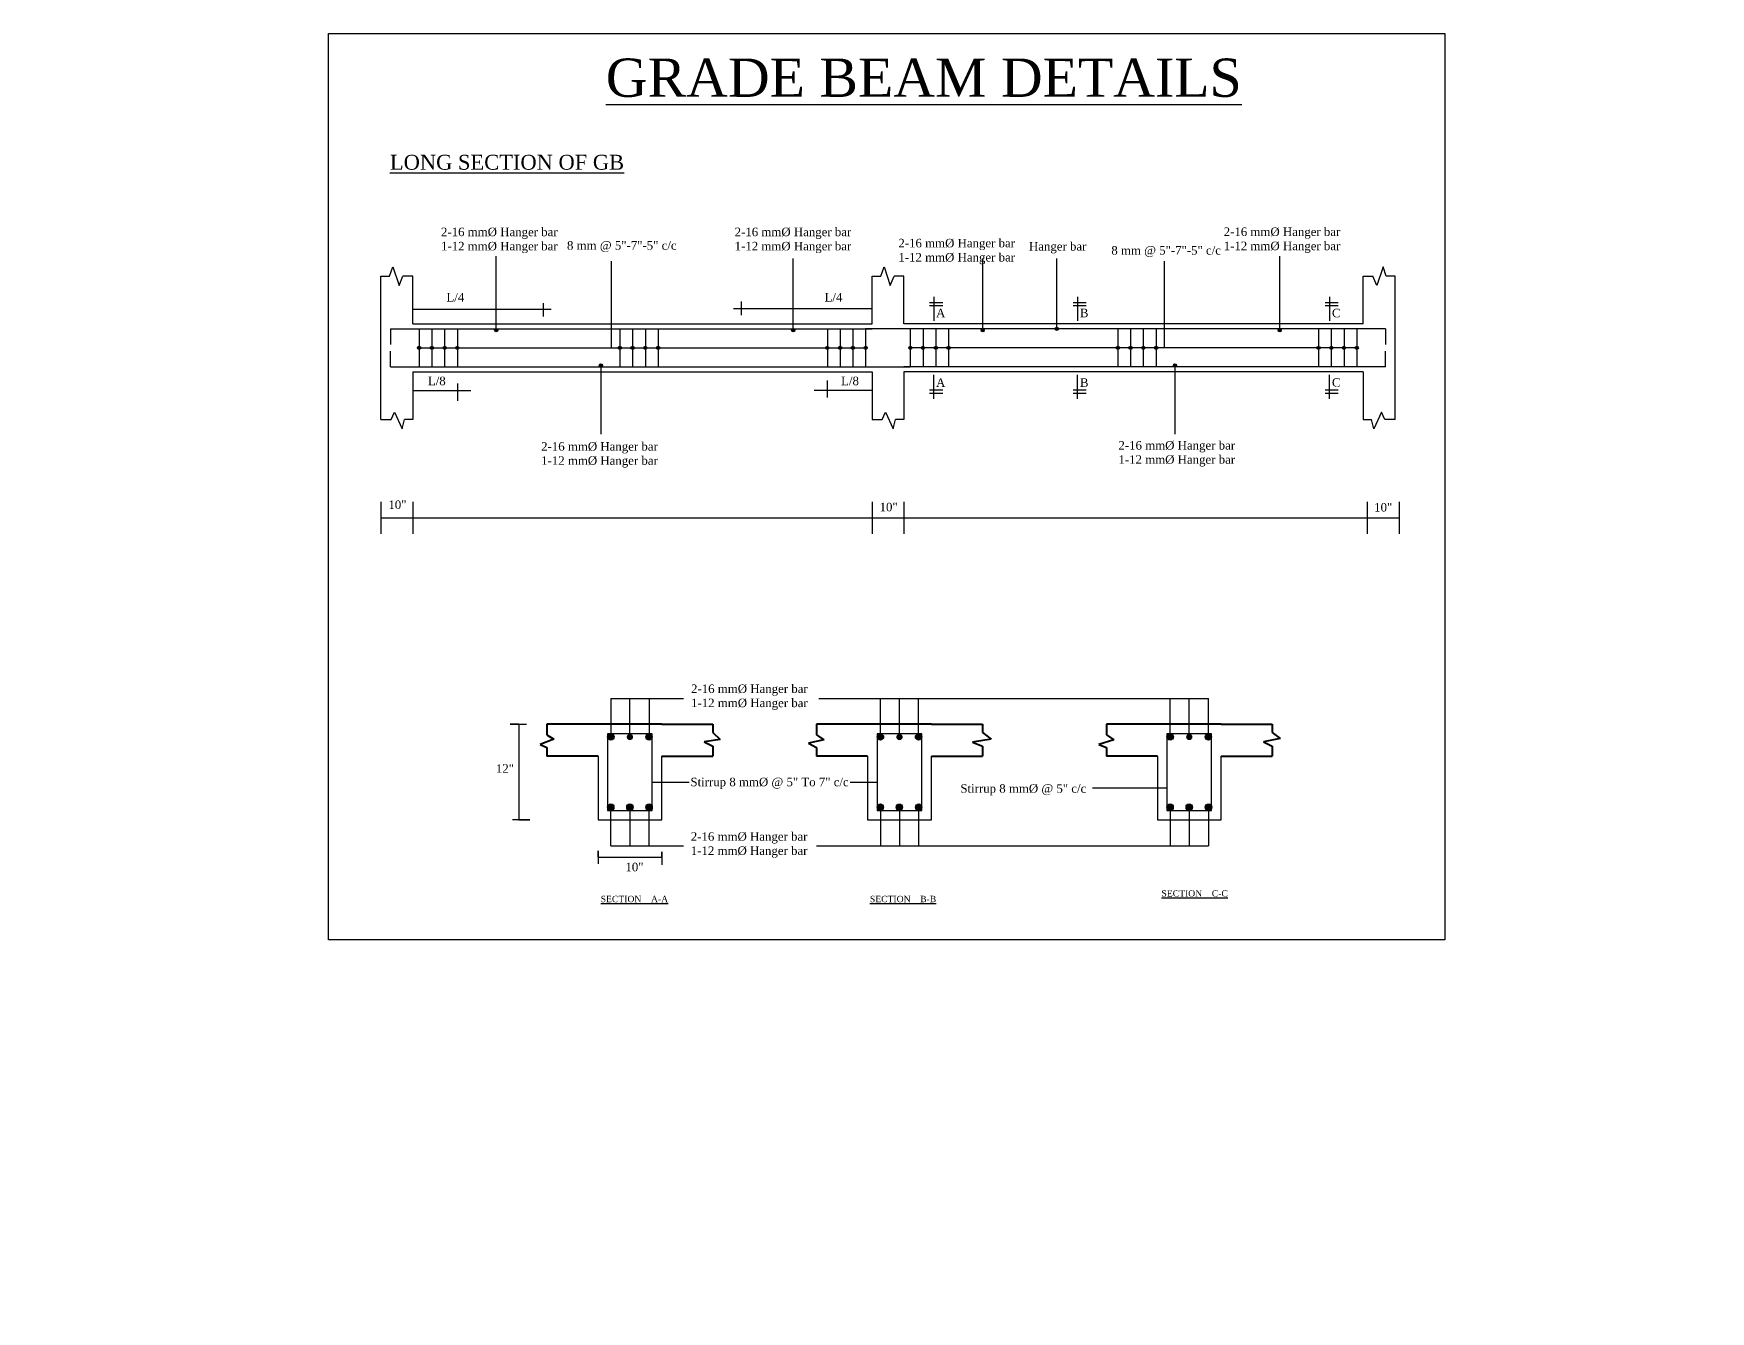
# Model space of a CAD drawing. Header units: inches. Extents: x -5597760 to 21122418, y -37133 to 23298423.
# Drawn here: x 2774 to 3563, y -23316 to -22715 of the extents above; entities that cross this region are included whole.
import ezdxf

# ---------------------------------------------------------------- set-up
doc = ezdxf.new("R2010")
doc.units = ezdxf.units.IN
doc.header["$MEASUREMENT"] = 0
doc.styles.add('RS6', font='times.ttf')
doc.styles.get("Standard").update_dxf_attribs({"font": 'times.ttf', "height": 8})
doc.dimstyles.get("Standard").update_dxf_attribs({"dimtxt": 7, "dimasz": 6, "dimexe": 5, "dimexo": 4, "dimgap": 0.09, "dimtad": 0, "dimtih": 1, "dimtoh": 1, "dimdec": 0, "dimzin": 0, "dimdsep": 46, "dimlunit": 3, "dimtxsty": 'Standard', "dimcen": 0.09, "dimadec": 0, "dimazin": 0, "dimtfac": 1, "dimtdec": 0, "dimtofl": 0, "dimtmove": 0, "dimatfit": 3, "dimfxl": 3, "dimfxlon": 1, "dimtolj": 1, "dimtzin": 0, "dimarcsym": 0})

# ---------------------------------------------------------------- blocks, each defined once
blk = doc.blocks.new('*D1113')
at = {"color": 0, "lineweight": -2, "transparency": 16777216}
for p, q in [((4422.86, -23154.5), (4430.86, -23154.5)), ((4425.86, -23160.5), (4425.86, -23231.05)), ((4425.86, -23309.92), (4425.86, -23239.37)), ((4425.86, -23315.92), (4430.86, -23315.92))]:
    blk.add_line(p, q, dxfattribs=at)
at = {"color": 0, "transparency": 16777216}
for points in [[(4424.86, -23160.5), (4426.86, -23160.5), (4425.86, -23154.5)], [(4424.86, -23309.92), (4426.86, -23309.92), (4425.86, -23315.92)]]:
    blk.add_solid(points, dxfattribs=at)
at = {"layer": 'Defpoints', "color": 0, "transparency": 16777216}
for p in [(2774.35, -23154.5), (4425.86, -23154.5), (4425.86, -23315.92)]:
    blk.add_point(p, dxfattribs=at)
at = {"color": 0, "transparency": 16777216, "insert": (4425.86, -23235.21), "char_height": 8, "attachment_point": 5}
blk.add_mtext('\\A1;13\'-5"', dxfattribs=at)

msp = doc.modelspace()

# ---------------------------------------------------------------- hatches: boundary and pattern name
h = msp.add_hatch(color=256)
h.dxf.hatch_style = 1
h.paths.add_polyline_path([(2992.71, -22854.61, 1), (2991.21, -22854.61, 1)])
h = msp.add_hatch(color=256)
h.dxf.hatch_style = 1
h.paths.add_polyline_path([(3132.37, -22854.65, 1), (3130.87, -22854.65, 1)])
h = msp.add_hatch(color=256)
h.dxf.hatch_style = 1
h.paths.add_polyline_path([(3221.49, -22854.65, 1), (3219.99, -22854.65, 1)])
h = msp.add_hatch(color=256)
h.dxf.hatch_style = 1
h.paths.add_polyline_path([(3256.32, -22853.98, 1), (3254.82, -22853.98, 1)])
h = msp.add_hatch(color=256)
h.dxf.hatch_style = 1
h.paths.add_polyline_path([(3361.15, -22854.65, 1), (3359.65, -22854.65, 1)])
h = msp.add_hatch(color=256)
h.dxf.hatch_style = 1
h.paths.add_polyline_path([(2956.43, -22862.9, 1), (2954.93, -22862.9, 1)])
h = msp.add_hatch(color=256)
h.dxf.hatch_style = 1
h.paths.add_polyline_path([(2962.43, -22862.9, 1), (2960.93, -22862.9, 1)])
h = msp.add_hatch(color=256)
h.dxf.hatch_style = 1
h.paths.add_polyline_path([(2968.43, -22862.9, 1), (2966.93, -22862.9, 1)])
h = msp.add_hatch(color=256)
h.dxf.hatch_style = 1
h.paths.add_polyline_path([(2974.43, -22862.9, 1), (2972.93, -22862.9, 1)])
h = msp.add_hatch(color=256)
h.dxf.hatch_style = 1
h.paths.add_polyline_path([(3050.83, -22862.9, 1), (3049.33, -22862.9, 1)])
h = msp.add_hatch(color=256)
h.dxf.hatch_style = 1
h.paths.add_polyline_path([(3056.83, -22862.9, 1), (3055.33, -22862.9, 1)])
h = msp.add_hatch(color=256)
h.dxf.hatch_style = 1
h.paths.add_polyline_path([(3062.83, -22862.9, 1), (3061.33, -22862.9, 1)])
h = msp.add_hatch(color=256)
h.dxf.hatch_style = 1
h.paths.add_polyline_path([(3068.83, -22862.9, 1), (3067.33, -22862.9, 1)])
h = msp.add_hatch(color=256)
h.dxf.hatch_style = 1
h.paths.add_polyline_path([(3148.43, -22862.9, 1), (3146.93, -22862.9, 1)])
h = msp.add_hatch(color=256)
h.dxf.hatch_style = 1
h.paths.add_polyline_path([(3154.43, -22862.9, 1), (3152.93, -22862.9, 1)])
h = msp.add_hatch(color=256)
h.dxf.hatch_style = 1
h.paths.add_polyline_path([(3160.43, -22862.9, 1), (3158.93, -22862.9, 1)])
h = msp.add_hatch(color=256)
h.dxf.hatch_style = 1
h.paths.add_polyline_path([(3166.43, -22862.9, 1), (3164.93, -22862.9, 1)])
h = msp.add_hatch(color=256)
h.dxf.hatch_style = 1
h.paths.add_polyline_path([(3187.43, -22862.9, 1), (3185.93, -22862.9, 1)])
h = msp.add_hatch(color=256)
h.dxf.hatch_style = 1
h.paths.add_polyline_path([(3193.43, -22862.9, 1), (3191.93, -22862.9, 1)])
h = msp.add_hatch(color=256)
h.dxf.hatch_style = 1
h.paths.add_polyline_path([(3199.43, -22862.9, 1), (3197.93, -22862.9, 1)])
h = msp.add_hatch(color=256)
h.dxf.hatch_style = 1
h.paths.add_polyline_path([(3205.43, -22862.9, 1), (3203.93, -22862.9, 1)])
h = msp.add_hatch(color=256)
h.dxf.hatch_style = 1
h.paths.add_polyline_path([(3285.03, -22862.9, 1), (3283.53, -22862.9, 1)])
h = msp.add_hatch(color=256)
h.dxf.hatch_style = 1
h.paths.add_polyline_path([(3291.03, -22862.9, 1), (3289.53, -22862.9, 1)])
h = msp.add_hatch(color=256)
h.dxf.hatch_style = 1
h.paths.add_polyline_path([(3297.03, -22862.9, 1), (3295.53, -22862.9, 1)])
h = msp.add_hatch(color=256)
h.dxf.hatch_style = 1
h.paths.add_polyline_path([(3303.03, -22862.9, 1), (3301.53, -22862.9, 1)])
h = msp.add_hatch(color=256)
h.dxf.hatch_style = 1
h.paths.add_polyline_path([(3379.43, -22862.9, 1), (3377.93, -22862.9, 1)])
h = msp.add_hatch(color=256)
h.dxf.hatch_style = 1
h.paths.add_polyline_path([(3385.43, -22862.9, 1), (3383.93, -22862.9, 1)])
h = msp.add_hatch(color=256)
h.dxf.hatch_style = 1
h.paths.add_polyline_path([(3391.43, -22862.9, 1), (3389.93, -22862.9, 1)])
h = msp.add_hatch(color=256)
h.dxf.hatch_style = 1
h.paths.add_polyline_path([(3397.43, -22862.9, 1), (3395.93, -22862.9, 1)])
h = msp.add_hatch(color=256)
h.dxf.hatch_style = 1
h.paths.add_polyline_path([(3041.94, -22871.15, 1), (3040.44, -22871.15, 1)])
h = msp.add_hatch(color=256)
h.dxf.hatch_style = 1
h.paths.add_polyline_path([(3311.91, -22871.15, 1), (3310.41, -22871.15, 1)])
h = msp.add_hatch(color=1)
h.dxf.hatch_style = 1
h.paths.add_polyline_path([(3047.34, -23045.86, 1), (3044.34, -23045.86, 1)])
h = msp.add_hatch(color=1)
h.dxf.hatch_style = 1
h.paths.add_polyline_path([(3056.32, -23045.86, 1), (3053.32, -23045.86, 1)])
h = msp.add_hatch(color=1)
h.dxf.hatch_style = 1
h.paths.add_polyline_path([(3065.31, -23045.86, 1), (3062.31, -23045.86, 1)])
h = msp.add_hatch(color=1)
h.dxf.hatch_style = 1
h.paths.add_polyline_path([(3174.13, -23045.86, 1), (3171.13, -23045.86, 1)])
h = msp.add_hatch(color=1)
h.dxf.hatch_style = 1
h.paths.add_polyline_path([(3183.11, -23045.86, 1), (3180.11, -23045.86, 1)])
h = msp.add_hatch(color=1)
h.dxf.hatch_style = 1
h.paths.add_polyline_path([(3192.09, -23045.86, 1), (3189.09, -23045.86, 1)])
h = msp.add_hatch(color=1)
h.dxf.hatch_style = 1
h.paths.add_polyline_path([(3310.41, -23045.86, 1), (3307.41, -23045.86, 1)])
h = msp.add_hatch(color=1)
h.dxf.hatch_style = 1
h.paths.add_polyline_path([(3319.39, -23045.86, 1), (3316.39, -23045.86, 1)])
h = msp.add_hatch(color=1)
h.dxf.hatch_style = 1
h.paths.add_polyline_path([(3328.37, -23045.86, 1), (3325.37, -23045.86, 1)])
h = msp.add_hatch(color=1)
h.dxf.hatch_style = 1
h.paths.add_polyline_path([(3047.32, -23078.85, 1), (3044.32, -23078.85, 1)])
h = msp.add_hatch(color=1)
h.dxf.hatch_style = 1
h.paths.add_polyline_path([(3056.31, -23078.85, 1), (3053.31, -23078.85, 1)])
h = msp.add_hatch(color=1)
h.dxf.hatch_style = 1
h.paths.add_polyline_path([(3065.35, -23078.85, 1), (3062.35, -23078.85, 1)])
h = msp.add_hatch(color=1)
h.dxf.hatch_style = 1
h.paths.add_polyline_path([(3174.11, -23078.85, 1), (3171.11, -23078.85, 1)])
h = msp.add_hatch(color=1)
h.dxf.hatch_style = 1
h.paths.add_polyline_path([(3183.1, -23078.86, 1), (3180.1, -23078.86, 1)])
h = msp.add_hatch(color=1)
h.dxf.hatch_style = 1
h.paths.add_polyline_path([(3192.13, -23078.85, 1), (3189.13, -23078.85, 1)])
h = msp.add_hatch(color=1)
h.dxf.hatch_style = 1
h.paths.add_polyline_path([(3310.39, -23078.85, 1), (3307.39, -23078.85, 1)])
h = msp.add_hatch(color=1)
h.dxf.hatch_style = 1
h.paths.add_polyline_path([(3319.37, -23078.85, 1), (3316.37, -23078.85, 1)])
h = msp.add_hatch(color=1)
h.dxf.hatch_style = 1
h.paths.add_polyline_path([(3328.42, -23078.85, 1), (3325.42, -23078.85, 1)])

# ---------------------------------------------------------------- linework, layer by layer
at = {"color": 5}
for p, q in [((2991.96, -22855.4), (2991.96, -22819.74)), ((3046.11, -22862.9), (3046.11, -22822.15)), ((3131.62, -22855.4), (3131.62, -22820.89)), ((3220.74, -22855.4), (3220.74, -22820.89)), ((3255.57, -22853.9), (3255.57, -22820.89)), ((3306.25, -22862.9), (3306.25, -22822.15)), ((3360.4, -22855.4), (3360.4, -22819.74)), ((2937.68, -22896.65), (2937.68, -22829.15)), ((2937.68, -22829.15), (2941.83, -22829.15)), ((2941.83, -22829.15), (2943.34, -22824.84)), ((2943.34, -22824.84), (2946.29, -22833.57)), ((2946.29, -22833.57), (2948.1, -22829.15)), ((2952.68, -22829.15), (2948.1, -22829.15)), ((2952.68, -22851.65), (2952.68, -22829.15)), ((3168.68, -22851.65), (3168.68, -22829.15)), ((3168.68, -22829.15), (3172.83, -22829.15)), ((3172.83, -22829.15), (3174.34, -22824.84)), ((3174.34, -22824.84), (3177.29, -22833.57)), ((3177.29, -22833.57), (3179.1, -22829.15)), ((3183.68, -22829.15), (3179.1, -22829.15)), ((3183.68, -22851.65), (3183.68, -22829.15)), ((3399.68, -22851.65), (3399.68, -22829.15)), ((3399.68, -22829.15), (3404.25, -22829.15)), ((3406.06, -22833.57), (3404.25, -22829.15)), ((3409.01, -22824.84), (3406.06, -22833.57)), ((3410.53, -22829.15), (3409.01, -22824.84)), ((3414.68, -22829.15), (3410.53, -22829.15)), ((3414.68, -22896.65), (3414.68, -22829.15)), ((3197.83, -22838.93), (3197.83, -22850.22)), ((3265.32, -22838.93), (3265.32, -22850.22)), ((3383.83, -22838.93), (3383.83, -22850.22)), ((2952.68, -22844.77), (3017.82, -22844.77)), ((3014.18, -22848.21), (3014.18, -22841.86)), ((3168.68, -22844.6), (3103.53, -22844.6)), ((3107.18, -22841.17), (3107.18, -22847.52)), ((3195.78, -22841.56), (3201.92, -22841.56)), ((3195.78, -22843.06), (3201.92, -22843.06)), ((3263.27, -22841.56), (3269.41, -22841.56)), ((3263.27, -22843.06), (3269.41, -22843.06)), ((3381.78, -22841.56), (3387.92, -22841.56)), ((3381.78, -22843.06), (3387.92, -22843.06)), ((2952.68, -22851.65), (3168.68, -22851.65)), ((3399.68, -22851.65), (3183.68, -22851.65)), ((2955.68, -22862.9), (3165.68, -22862.9)), ((3396.68, -22862.9), (3186.68, -22862.9)), ((3041.19, -22870.4), (3041.19, -22903.43)), ((3311.16, -22870.4), (3311.16, -22903.43)), ((2952.68, -22874.15), (3168.68, -22874.15)), ((2952.68, -22874.15), (2952.68, -22896.65)), ((3147.68, -22886.32), (3147.68, -22878.2)), ((3168.68, -22874.15), (3168.68, -22896.65)), ((3399.68, -22874.15), (3183.68, -22874.15)), ((3183.68, -22874.15), (3183.68, -22896.65)), ((3197.83, -22886.86), (3197.83, -22875.57)), ((3265.32, -22886.86), (3265.32, -22875.57)), ((3383.83, -22886.86), (3383.83, -22875.57)), ((3399.68, -22874.15), (3399.68, -22896.65)), ((2952.68, -22883.03), (2979.96, -22883.03)), ((2973.68, -22879.75), (2973.68, -22887.86)), ((3168.68, -22883.03), (3141.4, -22883.03)), ((3195.78, -22882.73), (3201.92, -22882.73)), ((3195.78, -22884.23), (3201.92, -22884.23)), ((3263.27, -22882.73), (3269.41, -22882.73)), ((3263.27, -22884.23), (3269.41, -22884.23)), ((3381.78, -22882.73), (3387.92, -22882.73)), ((3381.78, -22884.23), (3387.92, -22884.23)), ((2942.51, -22896.65), (2944.08, -22893.1)), ((2944.08, -22893.1), (2947.69, -22900.96)), ((3173.51, -22896.65), (3175.08, -22893.1)), ((3175.08, -22893.1), (3178.69, -22900.96)), ((3408.27, -22893.1), (3404.66, -22900.96)), ((3409.84, -22896.65), (3408.27, -22893.1)), ((2937.68, -22896.65), (2942.51, -22896.65)), ((2947.69, -22900.96), (2948.8, -22896.65)), ((2952.68, -22896.65), (2948.8, -22896.65)), ((3168.68, -22896.65), (3173.51, -22896.65)), ((3178.69, -22900.96), (3179.8, -22896.65)), ((3183.68, -22896.65), (3179.8, -22896.65)), ((3399.68, -22896.65), (3403.55, -22896.65)), ((3404.66, -22900.96), (3403.55, -22896.65)), ((3414.68, -22896.65), (3409.84, -22896.65)), ((2937.68, -22935.34), (2937.68, -22950.34)), ((2952.68, -22935.34), (2952.68, -22950.34)), ((3168.68, -22935.34), (3168.68, -22950.34)), ((3183.68, -22935.34), (3183.68, -22950.34)), ((3401.62, -22935.34), (3401.62, -22950.34)), ((3416.62, -22935.34), (3416.62, -22950.34)), ((2937.68, -22942.84), (3416.62, -22942.84)), ((3045.84, -23027.71), (3045.84, -23045.86)), ((3045.84, -23027.71), (3063.81, -23027.71)), ((3054.82, -23046.16), (3054.82, -23027.71)), ((3063.81, -23027.71), (3063.81, -23045.86)), ((3063.81, -23027.71), (3079.96, -23027.71)), ((3143.68, -23027.71), (3326.87, -23027.71)), ((3172.63, -23045.86), (3172.63, -23027.71)), ((3181.61, -23046.16), (3181.61, -23027.71)), ((3190.59, -23045.86), (3190.59, -23027.71)), ((3308.91, -23045.86), (3308.91, -23027.71)), ((3317.89, -23045.66), (3317.89, -23027.71)), ((3326.87, -23045.86), (3326.87, -23027.71)), ((3002.56, -23039.86), (2998.58, -23039.86)), ((2998.58, -23039.86), (3006.13, -23039.86)), ((3002.56, -23039.86), (3002.56, -23084.86)), ((3065.32, -23067.03), (3082.76, -23067.03)), ((3158.42, -23067.03), (3171.11, -23067.03)), ((3307.39, -23069.87), (3272.43, -23069.87)), ((3045.84, -23097), (3045.84, -23078.86)), ((3054.81, -23078.85), (3054.82, -23097)), ((3063.81, -23097), (3063.81, -23078.86)), ((3172.63, -23078.86), (3172.63, -23097)), ((3181.55, -23078.86), (3181.55, -23097)), ((3190.59, -23078.86), (3190.59, -23097)), ((3308.91, -23078.86), (3308.91, -23097)), ((3317.87, -23078.85), (3317.87, -23097)), ((3326.87, -23078.86), (3326.87, -23097)), ((3007.78, -23084.86), (2999.54, -23084.86)), ((3002.56, -23084.86), (3007.78, -23084.86)), ((3039.82, -23102.42), (3039.82, -23099.4)), ((3039.82, -23099.4), (3039.82, -23105.44)), ((3045.84, -23097), (3063.81, -23097)), ((3063.81, -23097), (3080.09, -23097)), ((3142.5, -23097), (3326.87, -23097)), ((3039.82, -23102.42), (3069.82, -23102.42)), ((3069.82, -23102.42), (3069.82, -23099.81)), ((3069.82, -23099.81), (3069.82, -23105.99))]:
    msp.add_line(p, q, dxfattribs=at)
at = {"color": 1}
for p, q in [((2942.18, -22853.9), (3168.68, -22853.9)), ((2942.18, -22853.9), (2942.18, -22861.4)), ((2955.68, -22853.9), (2955.68, -22871.9)), ((2961.68, -22853.9), (2961.68, -22871.9)), ((2967.68, -22853.9), (2967.68, -22871.9)), ((2973.68, -22853.9), (2973.68, -22871.9)), ((3050.08, -22853.9), (3050.08, -22871.9)), ((3056.08, -22853.9), (3056.08, -22871.9)), ((3062.08, -22853.9), (3062.08, -22871.9)), ((3068.08, -22853.9), (3068.08, -22871.9)), ((3147.68, -22853.9), (3147.68, -22871.9)), ((3153.68, -22853.9), (3153.68, -22871.9)), ((3159.68, -22853.9), (3159.68, -22871.9)), ((3165.68, -22853.9), (3165.68, -22871.9)), ((3410.18, -22853.9), (3165.68, -22853.9)), ((3186.68, -22853.9), (3186.68, -22871.9)), ((3192.68, -22853.9), (3192.68, -22871.9)), ((3198.68, -22853.9), (3198.68, -22871.9)), ((3204.68, -22853.9), (3204.68, -22871.9)), ((3284.28, -22853.9), (3284.28, -22871.9)), ((3290.28, -22853.9), (3290.28, -22871.9)), ((3296.28, -22853.9), (3296.28, -22871.9)), ((3302.28, -22853.9), (3302.28, -22871.9)), ((3378.68, -22853.9), (3378.68, -22871.9)), ((3384.68, -22853.9), (3384.68, -22871.9)), ((3390.68, -22853.9), (3390.68, -22871.9)), ((3396.68, -22853.9), (3396.68, -22871.9)), ((3410.18, -22853.9), (3410.18, -22861.4)), ((2942.18, -22871.9), (2942.18, -22864.4)), ((3410.18, -22871.9), (3410.18, -22864.4)), ((2942.18, -22871.9), (3186.68, -22871.9)), ((3410.18, -22871.9), (3183.68, -22871.9))]:
    msp.add_line(p, q, dxfattribs=at)
at = {"color": 5, "lineweight": 40}
for p, q in [((3069.82, -23039.86), (3015.82, -23039.86)), ((3015.82, -23039.86), (3015.82, -23044.9)), ((3069.82, -23039.86), (3093.82, -23039.86)), ((3093.82, -23039.86), (3093.82, -23043.68)), ((3093.82, -23043.68), (3097.34, -23047.02)), ((3196.61, -23039.86), (3142.61, -23039.86)), ((3142.61, -23039.86), (3142.61, -23044.9)), ((3196.61, -23039.86), (3220.61, -23039.86)), ((3220.61, -23039.86), (3220.61, -23043.68)), ((3220.61, -23043.68), (3224.78, -23046.91)), ((3332.89, -23039.86), (3278.89, -23039.86)), ((3278.89, -23039.86), (3278.89, -23044.9)), ((3332.89, -23039.86), (3356.89, -23039.86)), ((3356.89, -23039.86), (3356.89, -23043.68)), ((3356.89, -23043.68), (3360.68, -23046.6)), ((3019.12, -23046.85), (3012.56, -23049.39)), ((3012.56, -23049.39), (3015.82, -23050.76)), ((3015.82, -23044.9), (3019.12, -23046.85)), ((3015.82, -23050.76), (3015.82, -23054.86)), ((3097.34, -23047.02), (3089.76, -23048.2)), ((3089.76, -23048.2), (3093.82, -23050.23)), ((3093.82, -23050.23), (3093.82, -23054.86)), ((3146.02, -23047.26), (3138.87, -23048.78)), ((3138.87, -23048.78), (3142.61, -23050.76)), ((3142.61, -23044.9), (3146.02, -23047.26)), ((3142.61, -23050.76), (3142.61, -23054.86)), ((3224.78, -23046.91), (3215.88, -23048.3)), ((3215.88, -23048.3), (3220.61, -23050.23)), ((3220.61, -23050.23), (3220.61, -23054.86)), ((3282.42, -23047.23), (3275.42, -23049.39)), ((3275.42, -23049.39), (3278.89, -23050.76)), ((3278.89, -23044.9), (3282.42, -23047.23)), ((3278.89, -23050.76), (3278.89, -23054.86)), ((3360.68, -23046.6), (3352.75, -23048.12)), ((3352.75, -23048.12), (3356.89, -23050.23)), ((3356.89, -23050.23), (3356.89, -23054.86)), ((3039.82, -23054.86), (3015.82, -23054.86)), ((3069.82, -23054.86), (3093.82, -23054.86)), ((3166.61, -23054.86), (3142.61, -23054.86)), ((3196.61, -23054.86), (3220.61, -23054.86)), ((3302.89, -23054.86), (3278.89, -23054.86)), ((3332.89, -23054.86), (3356.89, -23054.86))]:
    msp.add_line(p, q, dxfattribs=at)
msp.add_lwpolyline([(2913, -22715.16), (3438, -22715.16), (3438, -23141.16), (2913, -23141.16)], close=True)
at = {"color": 1}
for points in [[(3044.32, -23080.36), (3065.32, -23080.36), (3065.32, -23044.36), (3044.32, -23044.36)], [(3171.11, -23080.36), (3192.11, -23080.36), (3192.11, -23044.36), (3171.11, -23044.36)], [(3307.39, -23080.36), (3328.39, -23080.36), (3328.39, -23044.36), (3307.39, -23044.36)]]:
    msp.add_lwpolyline(points, close=True, dxfattribs=at)
at = {"color": 5}
for points in [[(3039.82, -23054.86), (3039.82, -23084.86), (3069.82, -23084.86), (3069.82, -23054.86)], [(3166.61, -23054.86), (3166.61, -23084.86), (3196.61, -23084.86), (3196.61, -23054.86)], [(3302.89, -23054.86), (3302.89, -23084.86), (3332.89, -23084.86), (3332.89, -23054.86)]]:
    msp.add_lwpolyline(points, dxfattribs=at)
for centre in [(2991.96, -22854.61), (3131.62, -22854.65), (3220.74, -22854.65), (3255.57, -22853.98), (3360.4, -22854.65), (2955.68, -22862.9), (2961.68, -22862.9), (2967.68, -22862.9), (2973.68, -22862.9), (3050.08, -22862.9), (3056.08, -22862.9), (3062.08, -22862.9), (3068.08, -22862.9), (3147.68, -22862.9), (3153.68, -22862.9), (3159.68, -22862.9), (3165.68, -22862.9), (3186.68, -22862.9), (3192.68, -22862.9), (3198.68, -22862.9), (3204.68, -22862.9), (3284.28, -22862.9), (3290.28, -22862.9), (3296.28, -22862.9), (3302.28, -22862.9), (3378.68, -22862.9), (3384.68, -22862.9), (3390.68, -22862.9), (3396.68, -22862.9), (3041.19, -22871.15), (3311.16, -22871.15)]:
    msp.add_circle(centre, 0.75)
at = {"color": 1}
for centre in [(3045.84, -23045.86), (3063.81, -23045.86), (3172.63, -23045.86), (3190.59, -23045.86), (3308.91, -23045.86), (3326.87, -23045.86), (3045.82, -23078.85), (3054.81, -23078.85), (3063.85, -23078.85), (3172.61, -23078.85), (3181.55, -23078.86), (3190.63, -23078.85), (3308.89, -23078.85), (3317.87, -23078.85), (3326.92, -23078.85)]:
    msp.add_circle(centre, 1.5, dxfattribs=at)

# ---------------------------------------------------------------- texts
at = {"insert": (3043.5, -22726.9), "char_height": 18, "attachment_point": 1}
msp.add_mtext_dynamic_manual_height_columns('{\\L\\C1;GRADE BEAM DETAILS}', width=332, gutter_width=25, heights=[0], dxfattribs=at)
at = {"color": 1, "insert": (2941.95, -22772.16), "char_height": 7, "attachment_point": 1}
msp.add_mtext_dynamic_manual_height_columns('{\\LLONG SECTION OF GB}', width=122.1026, gutter_width=10, heights=[0], dxfattribs=at)
at = {"char_height": 4, "attachment_point": 5, "style": 'RS6'}
for s, width, gutter_width, heights, insert in [('2-16 mm%%C Hanger bar\\P1-12 mm%%C Hanger bar ', 55.5713, 10, [0], (2993.4, -22812.41)), ('2-16 mm%%C Hanger bar\\P1-12 mm%%C Hanger bar ', 55.9394, 10, [0], (3131.5, -22812.41)), ('2-16 mm%%C Hanger bar\\P1-12 mm%%C Hanger bar\\P ', 60.6536, 10, [23.94], (3361.5, -22815.66)), ('8 mm @ 5"-7"-5" c/c', 63.2156, 10, [0], (3051, -22815.34)), ('2-16 mm%%C Hanger bar\\P1-12 mm%%C Hanger bar', 56.3301, 10, [0], (3208.5, -22817.66)), ('Hanger bar', 30.6499, 10, [0], (3256, -22815.84)), ('8 mm @ 5"-7"-5" c/c', 55.2535, 10, [0], (3307, -22817.66)), ('L/4', 9.7858, 10, [0], (2972.75, -22839.16)), ('L/4', 9.7858, 10, [0], (3150.56, -22839.16)), ('A', 3.7924, 10, [0], (3201, -22846.53)), ('B', 3.7924, 10, [0], (3268.48, -22846.53)), ('C', 3.7924, 10, [0], (3387, -22846.58)), ('L/8', 7.8616, 10, [0], (2964, -22878.51)), ('L/8', 7.8616, 10, [0], (3158.33, -22878.51)), ('A', 3.7924, 10, [0], (3201, -22879.26)), ('B', 3.7924, 10, [0], (3268.48, -22879.26)), ('C', 3.7924, 10, [0], (3387, -22879.21)), ('2-16 mm%%C Hanger bar\\P1-12 mm%%C Hanger bar', 61.4909, 10, [0], (3040.5, -22913.23)), ('2-16 mm%%C Hanger bar\\P1-12 mm%%C Hanger bar ', 57.1823, 10, [31.95], (3312, -22912.73)), ('10"', 5.501, 10, [0], (2945.49, -22936.68)), ('10"', 5.501, 10, [0], (3176.5, -22937.77)), ('10"', 5.501, 10, [0], (3409.09, -22937.9)), ('2-16 mm%%C Hanger bar\\P1-12 mm%%C Hanger bar', 65.3536, 10, [0], (3111, -23027.16)), ('12"', 5.8227, 5, [0], (2996.04, -23060.7)), ('Stirrup 8 mm%%C @ 5" To 7" c/c', 78.7753, 5, [0], (3120.5, -23067.66)), ('Stirrup 8 mm%%C @ 5" c/c', 60.5163, 5, [0], (3239.84, -23070.7)), ('2-16 mm%%C Hanger bar\\P1-12 mm%%C Hanger bar', 59.0728, 10, [23.83], (3110.88, -23096.63)), ('10"', 8.7194, 5, [0], (3056.96, -23107.01))]:
    msp.add_mtext_dynamic_manual_height_columns(s, width=width, gutter_width=gutter_width, heights=heights, dxfattribs=dict(at, insert=insert))
at = {"color": 5, "char_height": 3, "attachment_point": 1}
for s, width, insert in [('{\\LSECTION    A-A}', 35.971, (3041.08, -23120.52)), ('{\\LSECTION    B-B}', 38.3755, (3167.68, -23120.52)), ('{\\LSECTION    C-C     }', 35.7397, (3304.81, -23117.88))]:
    msp.add_mtext_dynamic_manual_height_columns(s, width=width, gutter_width=10, heights=[0], dxfattribs=dict(at, insert=insert))

# ---------------------------------------------------------------- dimensions: what is measured, and where the dimension line sits
dim = msp.add_linear_dim(base=(4425.86, -23154.5), p1=(4425.86, -23315.92), p2=(2774.35, -23154.5), angle=90, dimstyle='Standard')
dim.commit()
dim.dimension.update_dxf_attribs({"geometry": '*D1113', "text_midpoint": (4425.86, -23235.21)})

doc.saveas('drawing.dxf')
